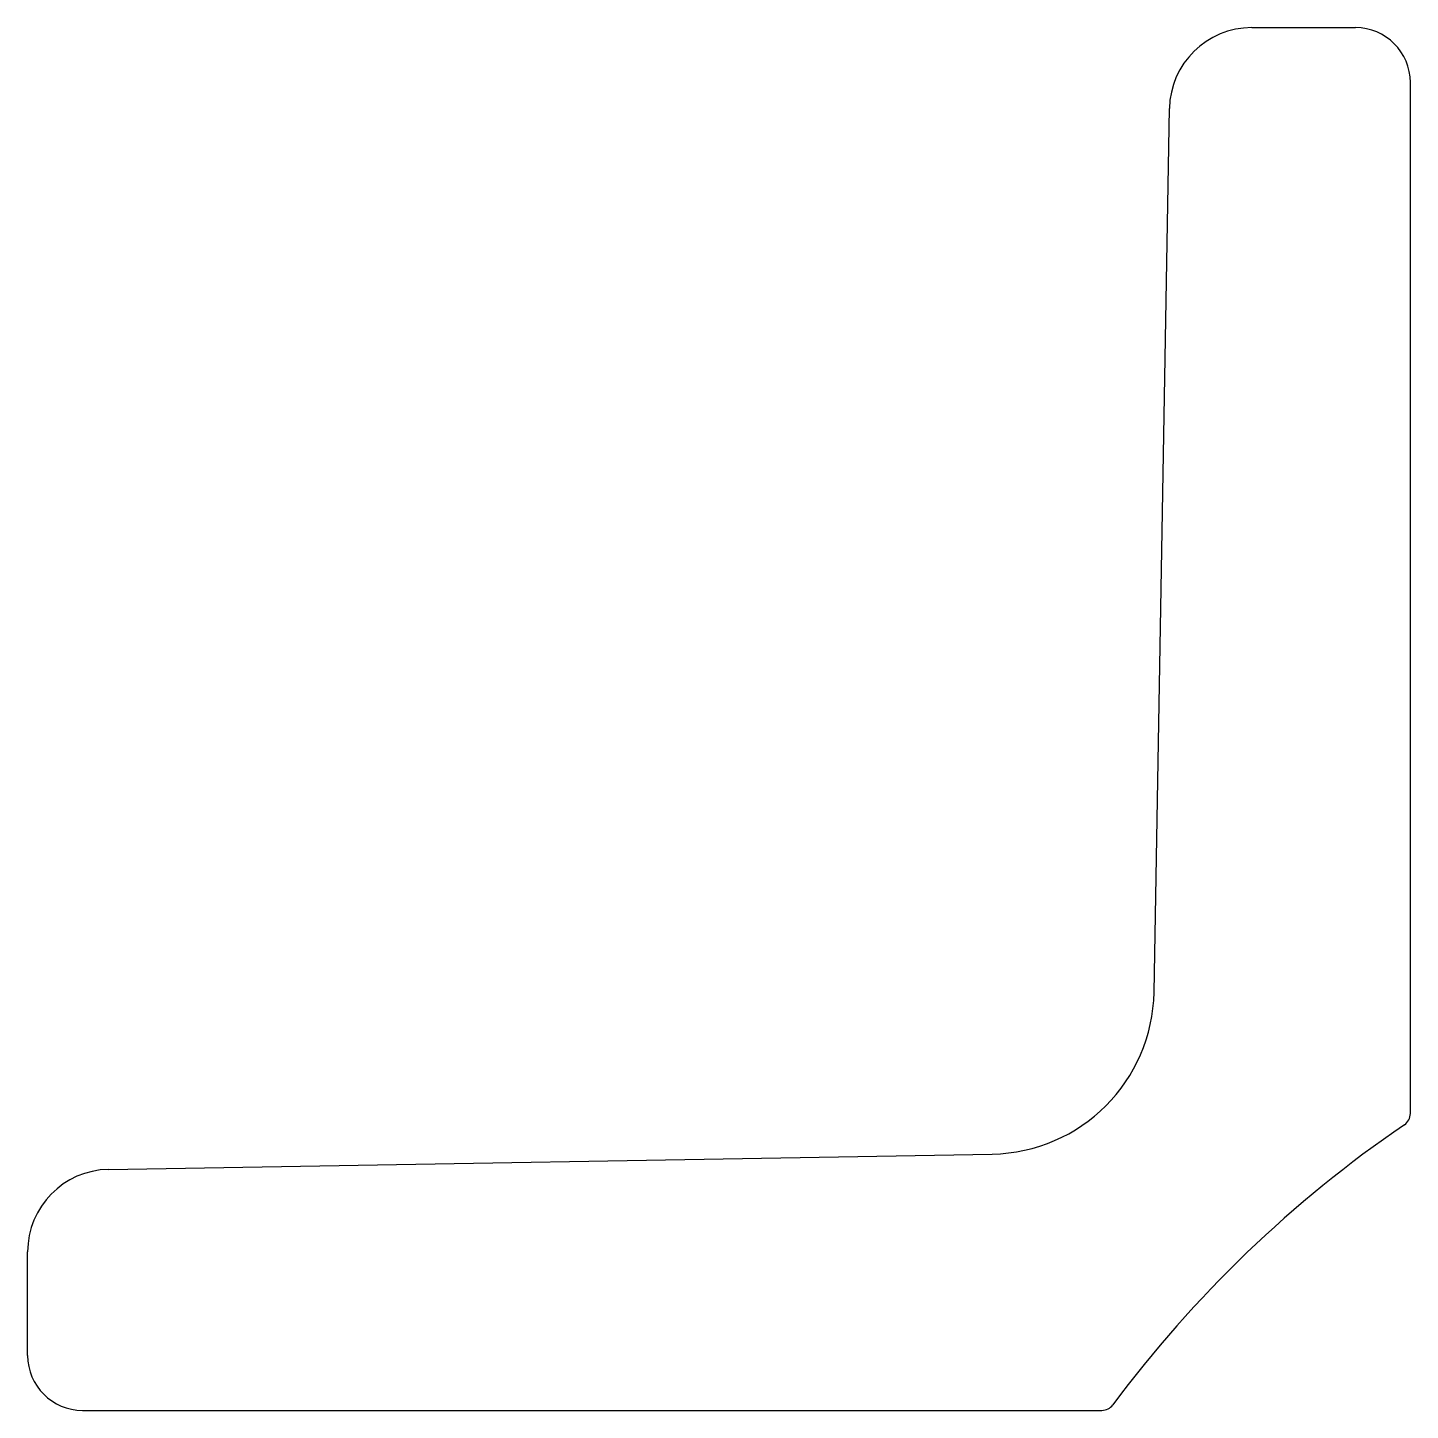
# Model space of a CAD drawing. Extents: x 529.7 to 580, y 666.5 to 716.8.
import ezdxf

# ---------------------------------------------------------------- set-up
doc = ezdxf.new("R2010")
doc.units = 0
doc.layers.get('0').update_dxf_attribs({"linetype": 'CONTINUOUS'})

msp = doc.modelspace()

# ---------------------------------------------------------------- linework, layer by layer
for p, q in [((574.266, 716.806), (578.039, 716.806)), ((580.039, 677.266), (580.039, 714.806)), ((570.705, 681.685), (571.266, 713.858)), ((532.637, 675.229), (564.811, 675.79)), ((529.689, 668.456), (529.689, 672.229)), ((531.689, 666.456), (568.805, 666.456))]:
    msp.add_line(p, q)
for centre, radius, start, end in [((574.266, 713.806), 3, 90, 179), ((578.039, 714.806), 2, 0, 90), ((564.706, 681.789), 6, 271, 359), ((579.539, 677.266), 0.5, 304.2497, 360), ((604.662, 640.368), 44.138, 124.2497, 143.4425), ((532.689, 672.229), 3, 91, 180), ((531.689, 668.456), 2, 180, 270), ((568.805, 666.956), 0.5, 270, 323.4425)]:
    msp.add_arc(centre, radius, start, end)

doc.saveas('drawing.dxf')
